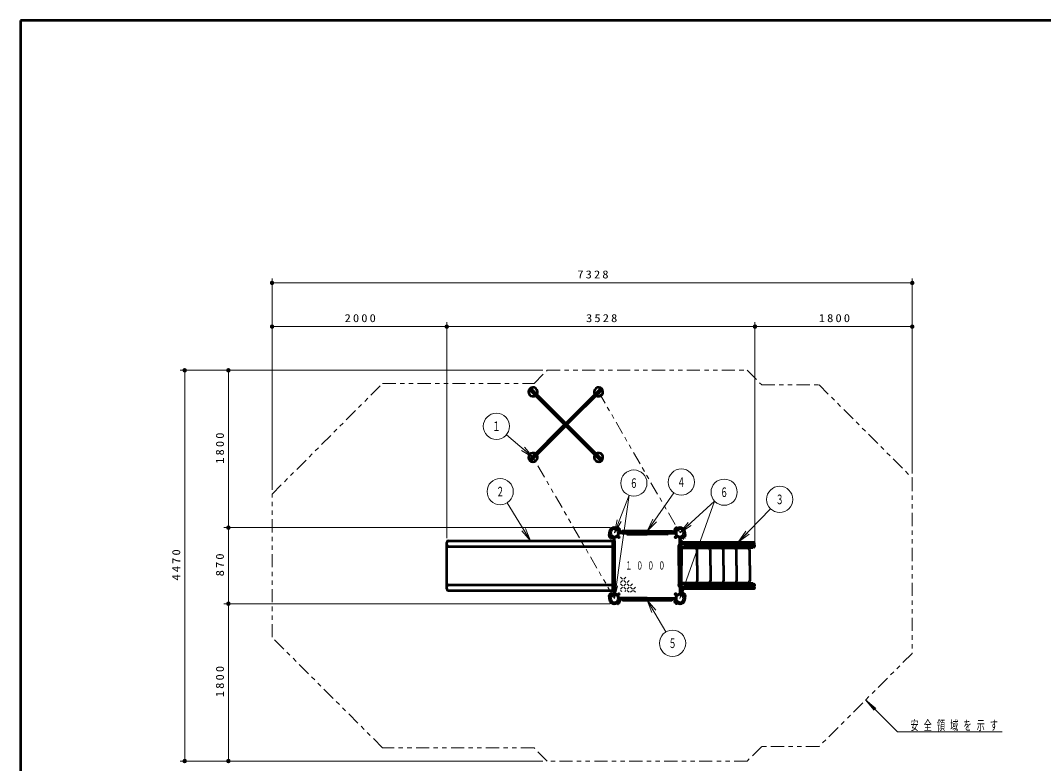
# Model space of a CAD drawing. Units: millimetres on the paper, scale 1:50. Extents: x -365 to 0, y -594 to 257.
# Drawn here: x -365 to -130.8, y 87 to 257 of the extents above; entities that cross this region are included whole.
import ezdxf
from ezdxf.enums import TextEntityAlignment as Align

# ---------------------------------------------------------------- set-up
doc = ezdxf.new("R2010")
doc.units = ezdxf.units.MM
doc.linetypes.add('USER3', pattern=[8, 3, -1, 1, -1, 1, -1])
doc.layers.add('LY_1', color=140, linetype='Continuous', lineweight=50)
doc.styles.add('ＭＳ ゴシック', font='')
doc.styles.get('ＭＳ ゴシック').set_extended_font_data('MS Gothic')

# ---------------------------------------------------------------- blocks, each defined once
blk = doc.blocks.new('filled_dot')
at = {"color": 0, "linetype": 'Continuous', "lineweight": -2, "const_width": 1.25}
blk.add_lwpolyline([(-0.625, 0, 1), (0.625, 0, 1)], format="xyb", close=True, dxfattribs=at)

msp = doc.modelspace()

# ---------------------------------------------------------------- linework, layer by layer
at = {"layer": 'LY_1', "color": 7}
for p, q in [((0, 257), (-365, 257)), ((-365, 257), (-365, 0))]:
    msp.add_line(p, q, dxfattribs=at)
at = {"layer": 'LY_1', "color": 7, "lineweight": 13}
for p, q in [((-307.405, 149.624), (-307.405, 197.947)), ((-307.405, 196.947), (-160.849, 196.947)), ((-160.849, 187.947), (-160.849, 197.947)), ((-307.405, 149.624), (-307.405, 187.947)), ((-267.405, 138.547), (-267.405, 187.947)), ((-196.849, 137.747), (-196.849, 187.947)), ((-160.849, 153.312), (-160.849, 187.947)), ((-307.405, 186.947), (-267.405, 186.947)), ((-267.405, 186.947), (-196.849, 186.947)), ((-196.849, 186.947), (-160.849, 186.947)), ((-318.405, 176.947), (-328.405, 176.947)), ((-327.405, 87.547), (-327.405, 176.947)), ((-245.434, 176.947), (-318.405, 176.947)), ((-317.405, 140.947), (-317.405, 176.947)), ((-247.655, 157.014), (-253.752, 162.198)), ((-249.617, 159.338), (-247.655, 157.014)), ((-247.655, 157.014), (-250.264, 158.577)), ((-247.655, 157.014), (-249.94, 158.958)), ((-229.025, 124.747), (-225.669, 148.346)), ((-229.025, 139.747), (-225.669, 148.346)), ((-221.525, 140.127), (-215.421, 148.912)), ((-248.255, 137.947), (-253.606, 146.637)), ((-214.025, 124.747), (-206.112, 147.028)), ((-214.025, 139.747), (-206.112, 147.028)), ((-200.663, 137.644), (-193.28, 145.255)), ((-221.525, 140.127), (-220.224, 142.876)), ((-230.025, 140.947), (-318.405, 140.947)), ((-230.025, 140.947), (-318.405, 140.947)), ((-317.405, 123.547), (-317.405, 140.947)), ((-249.402, 140.764), (-248.255, 137.947)), ((-229.025, 139.747), (-228.4, 142.723)), ((-229.025, 139.747), (-227.934, 142.542)), ((-227.469, 142.36), (-229.025, 139.747)), ((-221.525, 140.127), (-219.813, 142.591)), ((-219.403, 142.305), (-221.525, 140.127)), ((-214.025, 139.747), (-212.156, 142.146)), ((-214.025, 139.747), (-211.818, 141.778)), ((-211.479, 141.41), (-214.025, 139.747)), ((-248.255, 137.947), (-250.254, 140.239)), ((-248.255, 137.947), (-249.828, 140.502)), ((-200.663, 137.644), (-198.933, 140.146)), ((-200.663, 137.644), (-198.574, 139.797)), ((-198.215, 139.449), (-200.663, 137.644)), ((-227.173, 129.149), (-227.623, 129.599)), ((-227.173, 128.849), (-227.623, 128.399)), ((-226.423, 129.599), (-226.873, 129.149)), ((-226.423, 128.399), (-226.873, 128.849)), ((-225.673, 128.849), (-226.123, 128.399)), ((-229.025, 124.747), (-228.863, 127.743)), ((-229.025, 124.747), (-228.346, 127.669)), ((-227.173, 127.649), (-227.623, 128.099)), ((-227.173, 127.349), (-227.623, 126.899)), ((-227.356, 126.332), (-227.623, 126.599)), ((-226.423, 128.099), (-226.873, 127.649)), ((-226.423, 126.899), (-226.873, 127.349)), ((-226.423, 126.599), (-226.663, 126.36)), ((-225.673, 127.649), (-226.123, 128.099)), ((-225.673, 127.349), (-226.123, 126.899)), ((-225.673, 126.149), (-226.123, 126.599)), ((-224.923, 128.099), (-225.373, 127.649)), ((-224.923, 126.899), (-225.373, 127.349)), ((-224.923, 126.599), (-225.373, 126.149)), ((-224.173, 127.349), (-224.623, 126.899)), ((-224.173, 126.149), (-224.623, 126.599)), ((-214.025, 124.747), (-213.271, 127.651)), ((-214.025, 124.747), (-212.779, 127.476)), ((-220.435, 121.528), (-221.525, 124.367)), ((-221.525, 124.367), (-219.573, 122.035)), ((-221.525, 124.367), (-220.004, 121.782)), ((-221.525, 124.367), (-217.234, 117.076)), ((-230.025, 123.547), (-318.405, 123.547)), ((-317.405, 87.547), (-317.405, 123.547)), ((-164.209, 94.211), (-171.515, 101.516)), ((-171.515, 101.516), (-169.586, 99.218)), ((-171.515, 101.516), (-169.216, 99.588)), ((-164.209, 94.211), (-140.238, 94.211)), ((-318.405, 87.547), (-328.405, 87.547)), ((-245.434, 87.547), (-318.405, 87.547))]:
    msp.add_line(p, q, dxfattribs=at)
at = {"layer": 'LY_1'}
for p, q in [((-248.414, 172.646), (-248.287, 172.773)), ((-248.414, 172.505), (-232.165, 156.255)), ((-248.145, 172.773), (-231.896, 156.524)), ((-232.165, 172.773), (-240.155, 164.783)), ((-231.896, 172.505), (-239.886, 164.514)), ((-232.023, 172.773), (-231.896, 172.646)), ((-240.424, 164.514), (-248.414, 156.524)), ((-240.155, 164.246), (-248.145, 156.255)), ((-248.287, 156.255), (-248.414, 156.383)), ((-231.896, 156.383), (-232.023, 156.255)), ((-229.72, 140.725), (-229.723, 140.727)), ((-228.384, 140.431), (-228.05, 140.764)), ((-228.341, 140.389), (-228.008, 140.722)), ((-228.051, 140.822), (-228.166, 140.929)), ((-227.95, 140.721), (-227.843, 140.606)), ((-215.1, 140.721), (-215.207, 140.606)), ((-214.709, 140.389), (-215.042, 140.722)), ((-214.667, 140.431), (-215, 140.764)), ((-214.999, 140.822), (-214.884, 140.929)), ((-213.33, 140.725), (-213.328, 140.727)), ((-230.1, 138.773), (-230.199, 138.88)), ((-229.709, 139.105), (-230.042, 138.772)), ((-230.003, 140.442), (-230.006, 140.445)), ((-229.667, 139.063), (-230, 138.73)), ((-229.999, 138.672), (-229.893, 138.573)), ((-228.995, 132.247), (-228.995, 138.655)), ((-221.525, 139.717), (-227.933, 139.717)), ((-227.325, 140.027), (-227.325, 139.847)), ((-227.265, 139.779), (-227.265, 139.715)), ((-227.265, 139.779), (-226.295, 139.779)), ((-227.265, 139.715), (-226.295, 139.715)), ((-221.525, 140.127), (-227.225, 140.127)), ((-226.025, 140.019), (-221.525, 140.019)), ((-226.025, 139.475), (-221.525, 139.475)), ((-221.525, 140.127), (-215.825, 140.127)), ((-217.025, 140.019), (-221.525, 140.019)), ((-221.525, 139.717), (-215.118, 139.717)), ((-217.025, 139.475), (-221.525, 139.475)), ((-215.785, 139.779), (-216.755, 139.779)), ((-215.785, 139.715), (-216.755, 139.715)), ((-215.785, 139.779), (-215.785, 139.715)), ((-215.725, 140.027), (-215.725, 139.847)), ((-214.055, 132.247), (-214.055, 138.655)), ((-213.384, 139.063), (-213.05, 138.73)), ((-213.341, 139.105), (-213.008, 138.772)), ((-213.051, 138.672), (-213.158, 138.573)), ((-213.047, 140.442), (-213.045, 140.445)), ((-212.95, 138.773), (-212.851, 138.88)), ((-267.405, 126.947), (-267.405, 137.547)), ((-267.005, 137.947), (-229.505, 137.947)), ((-267.005, 136.647), (-229.505, 136.647)), ((-229.405, 126.647), (-229.405, 137.847)), ((-229.345, 137.997), (-229.085, 137.997)), ((-229.025, 137.937), (-229.025, 126.557)), ((-214.297, 132.247), (-214.297, 136.747)), ((-213.993, 138.087), (-214.057, 138.087)), ((-214.057, 137.017), (-214.057, 138.087)), ((-213.993, 137.017), (-213.993, 138.087)), ((-212.753, 137.067), (-213.993, 137.067)), ((-213.745, 137.997), (-213.925, 137.997)), ((-213.753, 132.247), (-213.753, 136.747)), ((-212.753, 136.427), (-213.753, 136.427)), ((-213.645, 137.897), (-213.645, 137.067)), ((-197, 137.147), (-213.645, 137.147)), ((-197.365, 137.147), (-213.645, 137.147)), ((-213.645, 136.427), (-213.645, 132.247)), ((-197.365, 136.347), (-213.645, 136.347)), ((-198.545, 136.247), (-213.645, 136.247)), ((-197, 137.527), (-213.585, 137.527)), ((-212.753, 136.427), (-212.753, 137.067)), ((-197.121, 137.019), (-212.753, 137.019)), ((-197.121, 136.475), (-212.753, 136.475)), ((-197.365, 137.019), (-197.365, 137.147)), ((-197.365, 136.347), (-197.365, 136.475)), ((-196.94, 137.207), (-196.94, 137.467)), ((-210.045, 132.247), (-210.045, 135.747)), ((-207.045, 132.247), (-207.045, 135.747)), ((-204.045, 132.247), (-204.045, 135.747)), ((-201.045, 132.247), (-201.045, 135.747)), ((-198.045, 132.247), (-198.045, 135.747)), ((-228.995, 132.247), (-228.995, 125.839)), ((-214.297, 132.247), (-214.297, 127.747)), ((-214.055, 132.247), (-214.055, 125.839)), ((-213.753, 132.247), (-213.753, 127.747)), ((-213.645, 128.067), (-213.645, 132.247)), ((-210.045, 132.247), (-210.045, 128.747)), ((-207.045, 132.247), (-207.045, 128.747)), ((-204.045, 132.247), (-204.045, 128.747)), ((-201.045, 132.247), (-201.045, 128.747)), ((-198.045, 132.247), (-198.045, 128.747)), ((-267.005, 127.847), (-229.505, 127.847)), ((-267.005, 126.547), (-229.505, 126.547)), ((-229.345, 126.497), (-229.085, 126.497)), ((-214.057, 127.477), (-214.057, 126.407)), ((-213.993, 127.477), (-213.993, 126.407)), ((-212.753, 127.427), (-213.993, 127.427)), ((-213.745, 126.497), (-213.925, 126.497)), ((-212.753, 128.067), (-213.753, 128.067)), ((-198.545, 128.247), (-213.645, 128.247)), ((-197.365, 128.147), (-213.645, 128.147)), ((-213.645, 126.597), (-213.645, 127.427)), ((-197.365, 127.347), (-213.645, 127.347)), ((-197, 127.347), (-213.645, 127.347)), ((-197, 126.967), (-213.585, 126.967)), ((-212.753, 128.067), (-212.753, 127.427)), ((-197.121, 128.019), (-212.753, 128.019)), ((-197.121, 127.475), (-212.753, 127.475)), ((-197.365, 128.147), (-197.365, 128.019)), ((-197.365, 127.475), (-197.365, 127.347)), ((-196.94, 127.287), (-196.94, 127.027)), ((-230.1, 125.721), (-230.199, 125.614)), ((-229.709, 125.389), (-230.042, 125.722)), ((-229.667, 125.431), (-230, 125.764)), ((-229.999, 125.822), (-229.893, 125.921)), ((-221.525, 124.777), (-227.933, 124.777)), ((-227.275, 124.467), (-227.275, 124.647)), ((-227.175, 124.747), (-215.875, 124.747)), ((-227.175, 124.367), (-215.875, 124.367)), ((-221.525, 124.777), (-215.118, 124.777)), ((-215.775, 124.467), (-215.775, 124.647)), ((-213.993, 126.407), (-214.057, 126.407)), ((-213.384, 125.431), (-213.05, 125.764)), ((-213.341, 125.389), (-213.008, 125.722)), ((-213.051, 125.822), (-213.158, 125.921)), ((-212.95, 125.721), (-212.851, 125.614)), ((-230.003, 124.052), (-230.006, 124.049)), ((-229.72, 123.769), (-229.723, 123.767)), ((-228.384, 124.063), (-228.05, 123.73)), ((-228.341, 124.105), (-228.008, 123.772)), ((-228.051, 123.672), (-228.166, 123.565)), ((-227.95, 123.773), (-227.843, 123.888)), ((-215.1, 123.773), (-215.207, 123.888)), ((-214.709, 124.105), (-215.042, 123.772)), ((-214.667, 124.063), (-215, 123.73)), ((-214.999, 123.672), (-214.884, 123.565)), ((-213.33, 123.769), (-213.328, 123.767)), ((-213.047, 124.052), (-213.045, 124.049))]:
    msp.add_line(p, q, dxfattribs=at)
at = {"layer": 'LY_1', "color": 7, "linetype": 'USER3', "lineweight": 13}
for p, q in [((-232.655, 172.014), (-214.025, 139.747)), ((-229.025, 124.747), (-247.655, 157.014))]:
    msp.add_line(p, q, dxfattribs=at)
msp.add_lwpolyline([(-282.083, 173.947), (-247.434, 173.947), (-244.434, 176.947), (-198.616, 176.947), (-195.313, 173.644), (-182.181, 173.644), (-160.849, 152.312), (-160.849, 112.182), (-182.181, 90.85), (-195.313, 90.85), (-198.616, 87.547), (-244.434, 87.547), (-247.434, 90.547), (-282.083, 90.547), (-307.405, 115.87), (-307.405, 148.624)], close=True, dxfattribs=at)
at = {"layer": 'LY_1', "color": 7, "lineweight": 13}
for centre in [(-256.038, 164.141), (-224.578, 151.14), (-213.71, 151.376), (-255.179, 149.192), (-203.904, 149.06), (-191.192, 147.409), (-215.712, 114.49)]:
    msp.add_circle(centre, 3, dxfattribs=at)
at = {"layer": 'LY_1'}
for centre in [(-228.035, 138.757), (-215.015, 138.757), (-228.035, 125.737), (-215.015, 125.737)]:
    msp.add_circle(centre, 0.13, dxfattribs=at)
for centre, radius, start, end in [((-247.655, 172.014), 1.016, 325.77822, 304.22178), ((-248.343, 172.575), 0.1, 135, 225), ((-248.216, 172.703), 0.1, 45, 135), ((-232.655, 172.014), 1.016, 235.77822, 214.22178), ((-232.094, 172.703), 0.1, 45, 135), ((-231.967, 172.575), 0.1, 315, 45), ((-247.655, 157.014), 1.016, 55.77822, 34.22178), ((-232.655, 157.014), 1.016, 145.77822, 124.22178), ((-248.343, 156.453), 0.1, 135, 225), ((-248.216, 156.326), 0.1, 225, 315), ((-232.094, 156.326), 0.1, 225, 315), ((-231.967, 156.453), 0.1, 315, 45), ((-229.025, 139.747), 1.2, 135, 192.27281), ((-229.025, 139.747), 1.22, 135, 143.62693), ((-229.025, 139.747), 1.22, 126.37307, 135), ((-229.025, 139.747), 1.2, 77.72719, 135), ((-229.737, 140.713), 0.02, 45, 126.37307), ((-229.025, 139.747), 0.9, 49.27066, 135), ((-228.558, 141.897), 1, 257.72719, 287.54116), ((-228.226, 140.848), 0.1, 47, 107.54116), ((-228.079, 140.793), 0.04, 315, 47), ((-227.98, 140.694), 0.04, 43, 135), ((-227.924, 140.546), 0.1, 342.45884, 43), ((-215.126, 140.546), 0.1, 137, 197.54116), ((-215.071, 140.694), 0.04, 45, 137), ((-214.972, 140.793), 0.04, 133, 225), ((-214.824, 140.848), 0.1, 72.45884, 133), ((-214.493, 141.897), 1, 252.45884, 282.27281), ((-214.025, 139.747), 0.9, 45, 130.72934), ((-214.025, 139.747), 1.2, 45, 102.27281), ((-213.314, 140.713), 0.02, 53.62693, 135), ((-214.025, 139.747), 1.22, 45, 53.62693), ((-214.025, 139.747), 1.2, 347.72719, 45), ((-214.025, 139.747), 1.22, 36.37307, 45), ((-230.126, 138.948), 0.1, 162.45884, 223), ((-231.175, 139.279), 1, 342.45884, 12.27281), ((-230.071, 138.8), 0.04, 223, 315), ((-229.972, 138.701), 0.04, 135, 227), ((-229.991, 140.459), 0.02, 143.62693, 225), ((-229.025, 139.747), 0.9, 135, 220.72934), ((-229.824, 138.646), 0.1, 227, 287.54116), ((-229.493, 137.597), 1, 77.72719, 107.54116), ((-229.738, 139.134), 0.04, 315, 40.72934), ((-229.639, 139.035), 0.04, 49.27066, 135), ((-229.025, 139.747), 0.9, 229.27066, 315), ((-229.025, 139.747), 1.2, 257.72719, 271.43254), ((-228.895, 138.655), 0.1, 96.78718, 180), ((-229.025, 139.747), 1, 276.78718, 353.21282), ((-228.412, 140.459), 0.04, 229.27066, 315), ((-229.025, 139.747), 0.9, 315, 40.72934), ((-228.313, 140.36), 0.04, 135, 220.72934), ((-227.933, 139.617), 0.1, 90, 173.21282), ((-226.876, 140.215), 1, 162.45884, 192.27281), ((-229.025, 139.747), 1.2, 358.56746, 12.27281), ((-227.225, 140.027), 0.1, 90, 180), ((-226.025, 139.747), 0.272, 90, 270), ((-217.025, 139.747), 0.272, 270, 90), ((-215.825, 140.027), 0.1, 0, 90), ((-214.025, 139.747), 1.2, 167.72719, 181.43254), ((-216.175, 140.215), 1, 347.72719, 17.54116), ((-215.118, 139.617), 0.1, 6.78718, 90), ((-214.025, 139.747), 1, 186.78718, 263.21282), ((-214.025, 139.747), 0.9, 139.27066, 225), ((-214.738, 140.36), 0.04, 319.27066, 45), ((-214.639, 140.459), 0.04, 225, 310.72934), ((-214.025, 139.747), 0.9, 225, 310.72934), ((-214.155, 138.655), 0.1, 0, 83.21282), ((-214.025, 139.747), 1.2, 268.56746, 282.27281), ((-213.558, 137.597), 1, 72.45884, 102.27281), ((-213.412, 139.035), 0.04, 45, 130.72934), ((-214.025, 139.747), 0.9, 319.27066, 45), ((-213.313, 139.134), 0.04, 139.27066, 225), ((-213.226, 138.646), 0.1, 252.45884, 313), ((-213.079, 138.701), 0.04, 313, 45), ((-213.059, 140.459), 0.02, 315, 36.37307), ((-212.98, 138.8), 0.04, 225, 317), ((-211.876, 139.279), 1, 167.72719, 197.54116), ((-212.924, 138.948), 0.1, 317, 17.54116), ((-267.005, 137.547), 0.4, 90, 180), ((-267.005, 137.047), 0.4, 180, 270), ((-229.505, 137.847), 0.1, 0, 90), ((-229.505, 136.747), 0.1, 270, 0), ((-229.345, 137.937), 0.06, 90, 180), ((-229.085, 137.937), 0.06, 0, 90), ((-214.025, 136.747), 0.32, 95.73917, 211.78833), ((-214.025, 136.747), 0.272, 0, 180), ((-213.925, 137.897), 0.1, 90, 132.84364), ((-213.745, 137.897), 0.1, 0, 90), ((-210.545, 135.747), 0.5, 0, 90), ((-207.545, 135.747), 0.5, 0, 90), ((-204.545, 135.747), 0.5, 0, 90), ((-201.545, 135.747), 0.5, 0, 90), ((-198.545, 135.747), 0.5, 0, 90), ((-197.121, 136.747), 0.272, 270, 90), ((-197, 137.467), 0.06, 0, 90), ((-197, 137.207), 0.06, 270, 0), ((-267.005, 127.447), 0.4, 90, 180), ((-267.005, 126.947), 0.4, 180, 270), ((-229.505, 127.747), 0.1, 0, 90), ((-229.505, 126.647), 0.1, 270, 0), ((-229.345, 126.557), 0.06, 180, 270), ((-229.085, 126.557), 0.06, 270, 0), ((-214.025, 127.747), 0.32, 148.21167, 264.26083), ((-214.025, 127.747), 0.272, 180, 0), ((-213.925, 126.597), 0.1, 227.15636, 270), ((-213.745, 126.597), 0.1, 270, 0), ((-210.545, 128.747), 0.5, 270, 0), ((-207.545, 128.747), 0.5, 270, 0), ((-204.545, 128.747), 0.5, 270, 0), ((-201.545, 128.747), 0.5, 270, 0), ((-198.545, 128.747), 0.5, 270, 0), ((-197.121, 127.747), 0.272, 270, 90), ((-197, 127.287), 0.06, 0, 90), ((-197, 127.027), 0.06, 270, 0), ((-230.126, 125.546), 0.1, 137, 197.54116), ((-229.025, 124.747), 1.2, 167.72719, 225), ((-231.175, 125.215), 1, 347.72719, 17.54116), ((-230.071, 125.694), 0.04, 45, 137), ((-229.972, 125.793), 0.04, 133, 225), ((-229.025, 124.747), 0.9, 139.27066, 225), ((-229.824, 125.848), 0.1, 72.45884, 133), ((-229.493, 126.897), 1, 252.45884, 282.27281), ((-229.738, 125.36), 0.04, 319.27066, 45), ((-229.639, 125.459), 0.04, 225, 310.72934), ((-229.025, 124.747), 0.9, 45, 130.72934), ((-229.025, 124.747), 1.2, 88.56746, 102.27281), ((-228.895, 125.839), 0.1, 180, 263.21282), ((-229.025, 124.747), 1, 6.78718, 83.21282), ((-229.025, 124.747), 0.9, 319.27066, 45), ((-228.313, 124.134), 0.04, 139.27066, 225), ((-227.933, 124.877), 0.1, 186.78718, 270), ((-226.876, 124.279), 1, 167.72719, 197.54116), ((-229.025, 124.747), 1.2, 347.72719, 1.43254), ((-227.175, 124.647), 0.1, 90, 180), ((-227.175, 124.467), 0.1, 180, 270), ((-215.875, 124.647), 0.1, 0, 90), ((-215.875, 124.467), 0.1, 270, 0), ((-214.025, 124.747), 1.2, 178.56746, 192.27281), ((-216.175, 124.279), 1, 342.45884, 12.27281), ((-215.118, 124.877), 0.1, 270, 353.21282), ((-214.025, 124.747), 1, 96.78718, 173.21282), ((-214.025, 124.747), 0.9, 135, 220.72934), ((-214.738, 124.134), 0.04, 315, 40.72934), ((-214.025, 124.747), 0.9, 49.27066, 135), ((-214.155, 125.839), 0.1, 276.78718, 0), ((-214.025, 124.747), 1.2, 77.72719, 91.43254), ((-213.558, 126.897), 1, 257.72719, 287.54116), ((-213.412, 125.459), 0.04, 229.27066, 315), ((-214.025, 124.747), 0.9, 315, 40.72934), ((-213.313, 125.36), 0.04, 135, 220.72934), ((-213.226, 125.848), 0.1, 47, 107.54116), ((-214.025, 124.747), 1.2, 315, 12.27281), ((-213.079, 125.793), 0.04, 315, 47), ((-212.98, 125.694), 0.04, 43, 135), ((-211.876, 125.215), 1, 162.45884, 192.27281), ((-212.924, 125.546), 0.1, 342.45884, 43), ((-229.991, 124.035), 0.02, 135, 216.37307), ((-229.025, 124.747), 1.22, 216.37307, 225), ((-229.025, 124.747), 1.22, 225, 233.62693), ((-229.025, 124.747), 1.2, 225, 282.27281), ((-229.737, 123.781), 0.02, 233.62693, 315), ((-229.025, 124.747), 0.9, 225, 310.72934), ((-228.558, 122.597), 1, 72.45884, 102.27281), ((-228.412, 124.035), 0.04, 45, 130.72934), ((-228.226, 123.646), 0.1, 252.45884, 313), ((-228.079, 123.701), 0.04, 313, 45), ((-227.98, 123.8), 0.04, 225, 317), ((-227.924, 123.948), 0.1, 317, 17.54116), ((-215.126, 123.948), 0.1, 162.45884, 223), ((-215.071, 123.8), 0.04, 223, 315), ((-214.972, 123.701), 0.04, 135, 227), ((-214.824, 123.646), 0.1, 227, 287.54116), ((-214.493, 122.597), 1, 77.72719, 107.54116), ((-214.639, 124.035), 0.04, 49.27066, 135), ((-214.025, 124.747), 0.9, 229.27066, 315), ((-214.025, 124.747), 1.2, 257.72719, 315), ((-213.314, 123.781), 0.02, 225, 306.37307), ((-214.025, 124.747), 1.22, 306.37307, 315), ((-214.025, 124.747), 1.22, 315, 323.62693), ((-213.059, 124.035), 0.02, 323.62693, 45)]:
    msp.add_arc(centre, radius, start, end, dxfattribs=at)

# ---------------------------------------------------------------- block references
at = {"layer": 'LY_1', "color": 7, "lineweight": 13, "xscale": 0.4, "yscale": 0.4}
for p in [(-307.405, 196.947), (-307.405, 186.947), (-267.405, 186.947), (-196.849, 186.947)]:
    msp.add_blockref('filled_dot', p, dxfattribs=at)
for p, rotation in [((-160.849, 196.947), 180), ((-267.405, 186.947), 180), ((-196.849, 186.947), 180), ((-160.849, 186.947), 180), ((-327.405, 176.947), 270), ((-317.405, 176.947), 270), ((-317.405, 140.947), 270), ((-317.405, 140.947), 90), ((-317.405, 123.547), 270), ((-317.405, 123.547), 90), ((-327.405, 87.547), 90), ((-317.405, 87.547), 90)]:
    msp.add_blockref('filled_dot', p, dxfattribs=dict(at, rotation=rotation))

# ---------------------------------------------------------------- texts
at = {"layer": 'LY_1', "color": 7, "style": 'ＭＳ ゴシック', "width": 0.6}
for s, p in [('１', (-256.038, 164.141)), ('６', (-224.578, 151.14)), ('４', (-213.71, 151.376)), ('２', (-255.179, 149.192)), ('６', (-203.904, 149.06)), ('３', (-191.192, 147.409)), ('５', (-215.712, 114.49))]:
    msp.add_text(s, height=2.199, dxfattribs=at).set_placement(p, align=Align.MIDDLE_CENTER)
at = {"layer": 'LY_1', "color": 7, "style": 'ＭＳ ゴシック'}
for s, insert, char_height, attachment_point in [('\\T1.33;\\W1.15;7328', (-233.71, 197.947), 1.833, 8), ('\\T1.33;\\W1.15;2000', (-286.982, 187.947), 1.833, 8), ('\\T1.33;\\W1.15;3528', (-231.71, 187.947), 1.833, 8), ('\\T1.33;\\W1.15;1800', (-178.428, 187.947), 1.833, 8), ('\\T1.64;\\W0.6;１０００', (-226.525, 132.247), 1.833, 4), ('\\T1.64;\\W0.6;安全領域を示す', (-161.238, 94.361), 2.199, 7)]:
    msp.add_mtext(s, dxfattribs=dict(at, insert=insert, char_height=char_height, attachment_point=attachment_point))
at = {"layer": 'LY_1', "color": 7, "char_height": 1.833, "attachment_point": 8, "rotation": 90, "style": 'ＭＳ ゴシック'}
for s, insert in [('\\T1.33;\\W1.15;1800', (-318.405, 159.368)), ('\\T1.33;\\W1.15;4470', (-328.405, 132.656)), ('\\T1.33;\\W1.15;870', (-318.405, 132.662)), ('\\T1.33;\\W1.15;1800', (-318.405, 105.968))]:
    msp.add_mtext(s, dxfattribs=dict(at, insert=insert))

doc.saveas('drawing.dxf')
